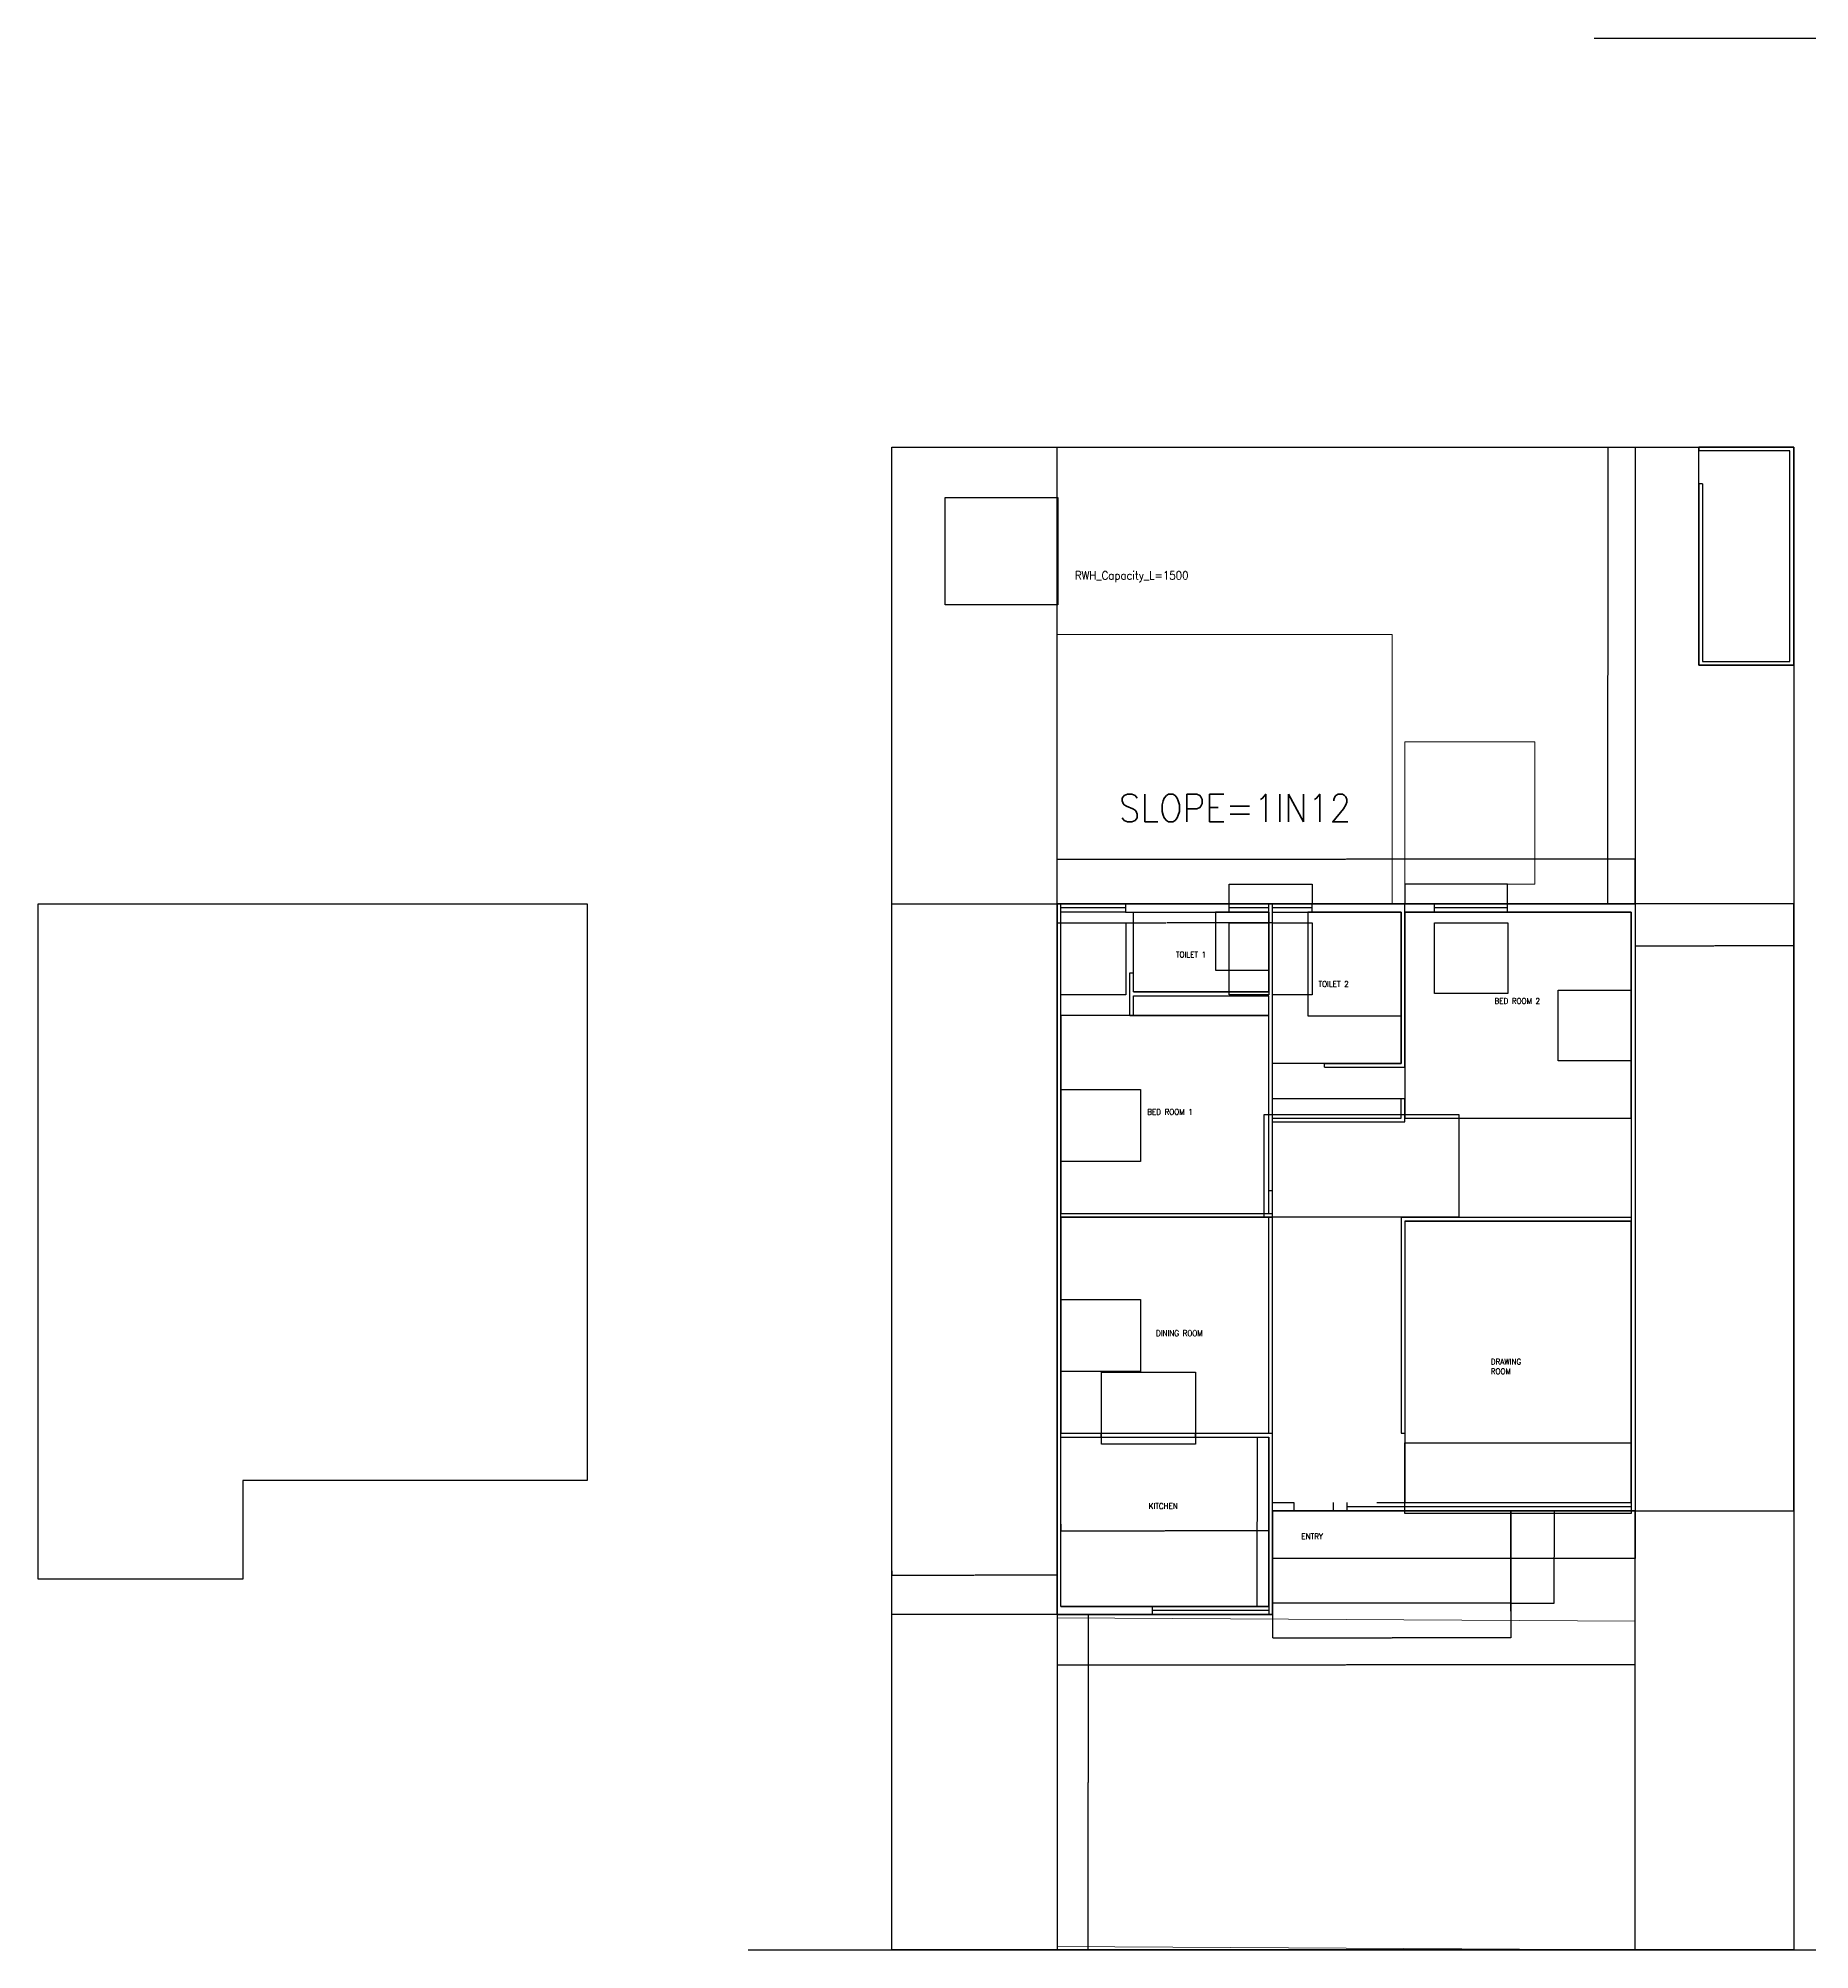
# Model space of a CAD drawing. Header units: feet. Extents: x -1257 to 5708, y 184 to 5555.
# Drawn here: x -1257 to 865, y 2833 to 5123 of the extents above; entities that cross this region are included whole.
import ezdxf

# ---------------------------------------------------------------- set-up
doc = ezdxf.new("R2010")
doc.units = ezdxf.units.FT
doc.header["$MEASUREMENT"] = 0
for name, color, linetype in [('ACCBLK_1', 7, 'Continuous'), ('BLK_1_FLR_0_CHAJJA', 7, 'Continuous'), ('BLK_1_FLR_0_COURTYARD_INNER', 7, 'Continuous'), ('BLK_1_FLR_0_LIGHT_VENTILATION', 7, 'Continuous'), ('BLK_1_FLR_0_VERANDAH', 7, 'Continuous')]:
    doc.layers.add(name, color=color, linetype=linetype)
for name, color, linetype, true_color, plot in [('BLK_1_COVERED_AREA', 140, 'Continuous', 0x00bfff, False), ('BLK_1_FLR_0_BLT_UP_AREA', 25, 'Continuous', 0x995f4c, False), ('BLK_1_FLR_0_BLT_UP_AREA_DEDUCT', 25, 'Continuous', 0x995f4c, False), ('BLK_1_FLR_0_CARPET_AREA', 25, 'Continuous', 0x995f4c, False), ('BLK_1_LVL_0_BLDG_FOOT_PRINT', 25, 'Continuous', 0x995f4c, False), ('BLK_1_LVL_0_SIDE_SETBACK2', 102, 'Continuous', 0x00cc33, False), ('PLOT_BOUNDARY', 70, 'Continuous', 0x7fff00, False)]:
    doc.layers.add(name, color=color, linetype=linetype, true_color=true_color, plot=plot)
doc.layers.add('BLK_1_DA_RAMP_1', color=7, linetype='Continuous', lineweight=0, plot=False)
for name, color, linetype, plot in [('BLK_1_FLR_0_BATH', 3, 'Continuous', False), ('BLK_1_FLR_0_REGULAR_ROOM', 1, 'Continuous', False), ('BLK_1_FLR_0_WATER_CLOSET', 2, 'Continuous', False), ('BLK_1_FLR_0_WC_BATH', 4, 'Continuous', False), ('BLK_1_FLR_1_KITCHEN', 4, 'Continuous', False), ('BLK_1_LVL_0_FRONT_SETBACK', 2, 'Continuous', False), ('BLK_1_LVL_0_REAR_SETBACK', 11, 'Continuous', False), ('BLK_1_LVL_0_SIDE_SETBACK1', 171, 'Continuous', False), ('RWH', 4, 'Continuous', False)]:
    doc.layers.add(name, color=color, linetype=linetype, plot=plot)
doc.layers.add('BLK_1_PLANTATION_GREENSTRIP', color=7, linetype='Continuous', lineweight=0)
doc.layers.add('OPEN_PARKING', color=7, linetype='Continuous', lineweight=0)
doc.styles.get("Standard").update_dxf_attribs({"font": 'standard'})
doc.dimstyles.get("Standard").update_dxf_attribs({"dimtxt": 0.18, "dimasz": 0.18, "dimexe": 0.18, "dimexo": 0.0625, "dimgap": 0.09, "dimtad": 0, "dimtih": 1, "dimtoh": 1, "dimdec": 1, "dimzin": 0, "dimdsep": 46, "dimlunit": 4, "dimtxsty": 'standard', "dimcen": 0.09, "dimadec": 0, "dimazin": 0, "dimtfac": 1, "dimtdec": 1, "dimtofl": 0, "dimtmove": 0, "dimatfit": 3, "dimfxl": 1, "dimtolj": 1, "dimtzin": 0, "dimarcsym": 0})

# ---------------------------------------------------------------- blocks, each defined once
blk = doc.blocks.new('*D74')
at = {"color": 0, "lineweight": -2, "transparency": 16777216}
for p, q in [((-36.4, 4085.8), (-36.4, 4062.9)), ((-36.2, 4063.1), (94.3, 4063.1)), ((221.4, 4063.1), (95.4, 4063.1)), ((221.6, 3358.8), (221.6, 4063.2))]:
    blk.add_line(p, q, dxfattribs=at)
at = {"color": 0, "transparency": 16777216}
for points in [[(-36.2, 4063.1), (-36.2, 4063), (-36.4, 4063.1)], [(221.4, 4063.1), (221.4, 4063), (221.6, 4063.1)]]:
    blk.add_solid(points, dxfattribs=at)
at = {"layer": 'Defpoints', "color": 0, "transparency": 16777216}
for p in [(-36.4, 4085.8), (221.6, 4063.1), (221.6, 3358.7)]:
    blk.add_point(p, dxfattribs=at)
at = {"color": 0, "transparency": 16777216, "insert": (94.9, 4063.1), "char_height": 0.18, "attachment_point": 5}
blk.add_mtext('\\A1;21\'-6"', dxfattribs=at)
blk = doc.blocks.new('*D81')
at = {"color": 0, "lineweight": -2, "transparency": 16777216}
for p, q in [((139.5, 3447.1), (203.4, 3447.1)), ((203.2, 3446.9), (203.2, 3345.8)), ((203.2, 3244.4), (203.2, 3345.4)), ((160, 3244.2), (203.4, 3244.2))]:
    blk.add_line(p, q, dxfattribs=at)
at = {"color": 0, "transparency": 16777216}
for points in [[(203.2, 3446.9), (203.3, 3446.9), (203.2, 3447.1)], [(203.2, 3244.4), (203.3, 3244.4), (203.2, 3244.2)]]:
    blk.add_solid(points, dxfattribs=at)
at = {"layer": 'Defpoints', "color": 0, "transparency": 16777216}
for p in [(139.4, 3447.1), (160, 3244.2), (203.2, 3244.2)]:
    blk.add_point(p, dxfattribs=at)
at = {"color": 0, "transparency": 16777216, "insert": (203.2, 3345.6), "char_height": 0.18, "attachment_point": 5}
blk.add_mtext('\\A1;16\'-11"', dxfattribs=at)
blk = doc.blocks.new('*D82')
at = {"color": 0, "lineweight": -2, "transparency": 16777216}
for p, q in [((217.1, 3348.9), (217.1, 3334.5)), ((-31.9, 3342.9), (-31.9, 3334.5)), ((-31.7, 3334.7), (92.1, 3334.7)), ((216.9, 3334.7), (93.1, 3334.7))]:
    blk.add_line(p, q, dxfattribs=at)
at = {"color": 0, "transparency": 16777216}
for points in [[(-31.7, 3334.7), (-31.7, 3334.7), (-31.9, 3334.7)], [(216.9, 3334.7), (216.9, 3334.7), (217.1, 3334.7)]]:
    blk.add_solid(points, dxfattribs=at)
at = {"layer": 'Defpoints', "color": 0, "transparency": 16777216}
for p in [(217.1, 3349), (-31.9, 3343), (-31.9, 3334.7)]:
    blk.add_point(p, dxfattribs=at)
at = {"color": 0, "transparency": 16777216, "insert": (92.6, 3334.7), "char_height": 0.18, "attachment_point": 5}
blk.add_mtext('\\A1;20\'-9"', dxfattribs=at)
blk = doc.blocks.new('*D84')
at = {"color": 0, "lineweight": -2, "transparency": 16777216}
for p, q in [((-36.4, 3234.3), (-36.4, 3174.1)), ((-36.2, 3174.3), (309.1, 3174.3)), ((655.6, 3174.3), (310.2, 3174.3)), ((655.7, 2833), (655.7, 3174.5))]:
    blk.add_line(p, q, dxfattribs=at)
at = {"color": 0, "transparency": 16777216}
for points in [[(-36.2, 3174.3), (-36.2, 3174.3), (-36.4, 3174.3)], [(655.6, 3174.3), (655.6, 3174.3), (655.7, 3174.3)]]:
    blk.add_solid(points, dxfattribs=at)
at = {"layer": 'Defpoints', "color": 0, "transparency": 16777216}
for p in [(-36.4, 3234.4), (655.7, 3174.3), (655.7, 2832.9)]:
    blk.add_point(p, dxfattribs=at)
at = {"color": 0, "transparency": 16777216, "insert": (309.7, 3174.3), "char_height": 0.18, "attachment_point": 5}
blk.add_mtext('\\A1;57\'-8"', dxfattribs=at)
blk = doc.blocks.new('*D86')
at = {"color": 0, "lineweight": -2, "transparency": 16777216}
for p, q in [((-36.4, 4085.9), (-36.4, 4139.5)), ((-36.2, 4139.3), (309.1, 4139.3)), ((655.6, 4139.3), (310.2, 4139.3)), ((655.7, 4085.9), (655.7, 4139.5))]:
    blk.add_line(p, q, dxfattribs=at)
at = {"color": 0, "transparency": 16777216}
for points in [[(-36.2, 4139.3), (-36.2, 4139.3), (-36.4, 4139.3)], [(655.6, 4139.3), (655.6, 4139.3), (655.7, 4139.3)]]:
    blk.add_solid(points, dxfattribs=at)
at = {"layer": 'Defpoints', "color": 0, "transparency": 16777216}
for p in [(655.7, 4139.3), (-36.4, 4085.8), (655.7, 4085.8)]:
    blk.add_point(p, dxfattribs=at)
at = {"color": 0, "transparency": 16777216, "insert": (309.7, 4139.3), "char_height": 0.18, "attachment_point": 5}
blk.add_mtext('\\A1;57\'-8"', dxfattribs=at)
blk = doc.blocks.new('*D153')
at = {"layer": 'BLK_1_FLR_0_VERANDAH', "color": 0, "lineweight": -2, "transparency": 16777216}
for p, q in [((221.6, 3247.9), (221.6, 3206.5)), ((507, 3247.9), (507, 3206.5)), ((221.8, 3206.7), (363.7, 3206.7)), ((506.8, 3206.7), (364.9, 3206.7))]:
    blk.add_line(p, q, dxfattribs=at)
at = {"layer": 'BLK_1_FLR_0_VERANDAH', "color": 0, "transparency": 16777216}
for points in [[(221.8, 3206.7), (221.8, 3206.7), (221.6, 3206.7)], [(506.8, 3206.7), (506.8, 3206.7), (507, 3206.7)]]:
    blk.add_solid(points, dxfattribs=at)
at = {"layer": 'Defpoints', "color": 0, "transparency": 16777216}
for p in [(221.6, 3248), (507, 3248), (507, 3206.7)]:
    blk.add_point(p, dxfattribs=at)
at = {"layer": 'BLK_1_FLR_0_VERANDAH', "color": 0, "transparency": 16777216, "insert": (364.3, 3206.7), "char_height": 0.18, "attachment_point": 5}
blk.add_mtext('\\A1;23\'-9{\\H1x;\\S1/2;}"', dxfattribs=at)
blk = doc.blocks.new('*D154')
at = {"layer": 'BLK_1_FLR_0_VERANDAH', "color": 0, "lineweight": -2, "transparency": 16777216}
for p, q in [((507, 3358.7), (559, 3358.7)), ((558.8, 3358.5), (558.8, 3303.5)), ((558.8, 3248.2), (558.8, 3303.2)), ((507, 3248), (559, 3248))]:
    blk.add_line(p, q, dxfattribs=at)
at = {"layer": 'BLK_1_FLR_0_VERANDAH', "color": 0, "transparency": 16777216}
for points in [[(558.8, 3358.5), (558.9, 3358.5), (558.8, 3358.7)], [(558.8, 3248.2), (558.9, 3248.2), (558.8, 3248)]]:
    blk.add_solid(points, dxfattribs=at)
at = {"layer": 'Defpoints', "color": 0, "transparency": 16777216}
for p in [(507, 3358.7), (558.8, 3358.7), (507, 3248)]:
    blk.add_point(p, dxfattribs=at)
at = {"layer": 'BLK_1_FLR_0_VERANDAH', "color": 0, "transparency": 16777216, "insert": (558.8, 3303.3), "char_height": 0.18, "attachment_point": 5}
blk.add_mtext('\\A1;9\'-3"', dxfattribs=at)
blk = doc.blocks.new('*D157')
at = {"layer": 'BLK_1_LVL_0_REAR_SETBACK', "color": 0, "lineweight": -2, "transparency": 16777216}
for p, q in [((623.2, 4632.9), (623.1, 4632.9)), ((623.3, 4632.8), (623.3, 4359.6)), ((623.3, 4086), (623.3, 4359.2)), ((623.4, 4085.8), (623.5, 4085.8))]:
    blk.add_line(p, q, dxfattribs=at)
at = {"layer": 'BLK_1_LVL_0_REAR_SETBACK', "color": 0, "transparency": 16777216}
for points in [[(623.3, 4632.8), (623.3, 4632.8), (623.3, 4632.9)], [(623.3, 4086), (623.3, 4086), (623.3, 4085.8)]]:
    blk.add_solid(points, dxfattribs=at)
at = {"layer": 'Defpoints', "color": 0, "transparency": 16777216}
for p in [(623.3, 4632.9), (623.3, 4632.9), (623.3, 4085.8)]:
    blk.add_point(p, dxfattribs=at)
at = {"layer": 'BLK_1_LVL_0_REAR_SETBACK', "color": 0, "transparency": 16777216, "insert": (623.3, 4359.4), "char_height": 0.18, "attachment_point": 5}
blk.add_mtext('\\A1;45\'-7"', dxfattribs=at)
blk = doc.blocks.new('*D158')
at = {"layer": 'BLK_1_LVL_0_SIDE_SETBACK2', "color": 0, "lineweight": -2, "transparency": 16777216}
for p, q in [((655.7, 4036), (655.7, 4035.4)), ((655.9, 4035.5), (750.2, 4035.5)), ((845.6, 4035.5), (751.3, 4035.5)), ((845.7, 4036), (845.7, 4035.4))]:
    blk.add_line(p, q, dxfattribs=at)
at = {"layer": 'BLK_1_LVL_0_SIDE_SETBACK2', "color": 0, "transparency": 16777216}
for points in [[(655.9, 4035.6), (655.9, 4035.5), (655.7, 4035.5)], [(845.6, 4035.6), (845.6, 4035.5), (845.7, 4035.5)]]:
    blk.add_solid(points, dxfattribs=at)
at = {"layer": 'Defpoints', "color": 0, "transparency": 16777216}
for p in [(655.7, 4036), (845.7, 4036), (845.7, 4035.5)]:
    blk.add_point(p, dxfattribs=at)
at = {"layer": 'BLK_1_LVL_0_SIDE_SETBACK2', "color": 0, "transparency": 16777216, "insert": (750.7, 4035.5), "char_height": 0.18, "attachment_point": 5}
blk.add_mtext('\\A1;15\'-10"', dxfattribs=at)
blk = doc.blocks.new('*D159')
at = {"layer": 'BLK_1_LVL_0_FRONT_SETBACK', "color": 0, "lineweight": -2, "transparency": 16777216}
for p, q in [((-36.3, 3234.4), (0.9, 3234.4)), ((0.7, 3234.2), (0.7, 3034)), ((0.7, 2833.1), (0.7, 3033.4)), ((-36.3, 2832.9), (0.9, 2832.9))]:
    blk.add_line(p, q, dxfattribs=at)
at = {"layer": 'BLK_1_LVL_0_FRONT_SETBACK', "color": 0, "transparency": 16777216}
for points in [[(0.7, 3234.2), (0.8, 3234.2), (0.7, 3234.4)], [(0.7, 2833.1), (0.8, 2833.1), (0.7, 2832.9)]]:
    blk.add_solid(points, dxfattribs=at)
at = {"layer": 'Defpoints', "color": 0, "transparency": 16777216}
for p in [(-36.4, 3234.4), (-36.4, 2832.9), (0.7, 2832.9)]:
    blk.add_point(p, dxfattribs=at)
at = {"layer": 'BLK_1_LVL_0_FRONT_SETBACK', "color": 0, "transparency": 16777216, "insert": (0.7, 3033.7), "char_height": 0.18, "attachment_point": 5}
blk.add_mtext('\\A1;33\'-5{\\H1x;\\S1/2;}"', dxfattribs=at)
blk = doc.blocks.new('*D160')
at = {"layer": 'BLK_1_LVL_0_SIDE_SETBACK1', "color": 0, "lineweight": -2, "transparency": 16777216}
for p, q in [((-234.2, 3286.7), (-234.2, 3281.4)), ((-234, 3281.6), (-135.8, 3281.6)), ((-36.6, 3281.6), (-134.8, 3281.6)), ((-36.4, 3286.7), (-36.4, 3281.4))]:
    blk.add_line(p, q, dxfattribs=at)
at = {"layer": 'BLK_1_LVL_0_SIDE_SETBACK1', "color": 0, "transparency": 16777216}
for points in [[(-234, 3281.6), (-234, 3281.6), (-234.2, 3281.6)], [(-36.6, 3281.6), (-36.6, 3281.6), (-36.4, 3281.6)]]:
    blk.add_solid(points, dxfattribs=at)
at = {"layer": 'Defpoints', "color": 0, "transparency": 16777216}
for p in [(-234.2, 3286.8), (-234.2, 3281.6), (-36.4, 3286.8)]:
    blk.add_point(p, dxfattribs=at)
at = {"layer": 'BLK_1_LVL_0_SIDE_SETBACK1', "color": 0, "transparency": 16777216, "insert": (-135.3, 3281.6), "char_height": 0.18, "attachment_point": 5}
blk.add_mtext('\\A1;16\'-6"', dxfattribs=at)

msp = doc.modelspace()

# ---------------------------------------------------------------- linework, layer by layer
for p, q in [((606.71, 5122.79), (4385.93, 5122.79)), ((736.49, 4628.41), (731.96, 4628.41)), ((736.49, 4589.04), (731.96, 4589.04)), ((-36.41, 4085.83), (-31.88, 4085.83)), ((-31.88, 3244.23), (-31.88, 4085.83)), ((45.52, 4085.83), (-31.88, 4085.83)), ((45.52, 4080.91), (-31.88, 4080.91)), ((45.52, 4075.99), (-31.88, 4075.99)), ((45.52, 4085.83), (45.52, 4075.99)), ((45.52, 4085.83), (380.16, 4085.83)), ((45.52, 4075.99), (217.07, 4075.99)), ((169.82, 4075.99), (169.82, 4085.83)), ((217.07, 4080.91), (169.82, 4080.91)), ((217.07, 4075.99), (217.07, 4085.83)), ((217.07, 3980.3), (217.07, 4075.99)), ((221.6, 4075.99), (221.6, 4085.83)), ((268.84, 4080.91), (221.6, 4080.91)), ((221.6, 3829.05), (221.6, 4075.99)), ((221.6, 4075.99), (375.63, 4075.99)), ((268.84, 4075.99), (268.84, 4085.83)), ((375.63, 3894.61), (375.63, 4075.99)), ((380.16, 4075.99), (380.16, 4085.83)), ((380.16, 4085.83), (655.75, 4085.83)), ((380.16, 4075.99), (651.22, 4075.99)), ((380.16, 3890.08), (380.16, 4075.99)), ((380.16, 4075.99), (651.22, 4075.99)), ((415.59, 4075.99), (415.59, 4085.83)), ((502.88, 4080.91), (415.59, 4080.91)), ((502.88, 4075.99), (502.88, 4085.83)), ((651.22, 4075.99), (651.22, 3368.57)), ((50.52, 3952.15), (50.52, 4003.03)), ((50.52, 4003.03), (55.05, 4003.03)), ((55.05, 3980.3), (55.05, 4003.03)), ((55.05, 3980.3), (217.07, 3980.3)), ((55.05, 3975.78), (217.07, 3975.78)), ((55.05, 3975.78), (217.07, 3975.78)), ((55.05, 3952.15), (55.05, 3975.78)), ((217.07, 3742.28), (217.07, 3975.78)), ((50.52, 3952.15), (217.07, 3952.15)), ((283.69, 3894.61), (375.63, 3894.61)), ((283.69, 3890.08), (283.69, 3894.61)), ((283.69, 3890.08), (380.16, 3890.08)), ((221.6, 3852.68), (380.16, 3852.68)), ((375.63, 3829.05), (375.63, 3852.68)), ((380.16, 3824.53), (380.16, 3852.68)), ((221.6, 3829.05), (375.63, 3829.05)), ((221.6, 3824.53), (380.16, 3824.53)), ((221.6, 3742.28), (221.6, 3824.53)), ((217.07, 3742.28), (221.6, 3742.28)), ((-31.88, 3714.98), (221.6, 3714.98)), ((-31.88, 3710.45), (221.6, 3710.45)), ((221.6, 3710.45), (221.6, 3714.98)), ((375.63, 3710.45), (651.22, 3710.45)), ((375.63, 3710.45), (375.63, 3451.59)), ((380.16, 3705.92), (380.16, 3451.59)), ((380.16, 3705.92), (651.22, 3705.92)), ((-31.88, 3451.59), (16.54, 3451.59)), ((-31.88, 3447.06), (16.54, 3447.06)), ((16.54, 3447.06), (16.54, 3451.59)), ((129.27, 3447.06), (129.27, 3451.59)), ((129.27, 3451.59), (221.6, 3451.59)), ((129.27, 3447.06), (217.07, 3447.06)), ((217.07, 3244.23), (217.07, 3447.06)), ((221.6, 3368.57), (221.6, 3451.59)), ((375.63, 3451.59), (380.16, 3451.59)), ((221.6, 3368.57), (247.03, 3368.57)), ((247.03, 3368.57), (247.03, 3358.72)), ((294.28, 3368.57), (294.28, 3358.72)), ((310.61, 3368.57), (310.61, 3358.72)), ((346.39, 3368.57), (651.22, 3368.57)), ((651.22, 3368.57), (651.22, 3358.72)), ((221.6, 3234.39), (221.6, 3358.72)), ((221.6, 3358.72), (247.03, 3358.72)), ((651.22, 3363.65), (310.61, 3363.65)), ((346.39, 3358.72), (655.75, 3358.72)), ((506.98, 3238.67), (506.98, 3358.72)), ((-36.41, 3234.39), (221.6, 3234.39)), ((-31.88, 3244.23), (217.07, 3244.23)), ((77.4, 3244.23), (77.4, 3234.39)), ((217.07, 3239.31), (77.4, 3239.31)), ((217.07, 3244.23), (217.07, 3234.39)), ((-406.37, 2832.93), (1018.18, 2832.93))]:
    msp.add_line(p, q)
for points in [[(731.96, 4589.04), (731.96, 4371.8), (845.74, 4371.8), (845.74, 4632.93), (731.96, 4632.93), (731.96, 4628.41)], [(736.49, 4589.04), (736.49, 4376.33), (841.21, 4376.33), (841.21, 4628.41), (736.49, 4628.41)]]:
    msp.add_lwpolyline(points)
at = {"layer": 'ACCBLK_1', "color": 7}
msp.add_lwpolyline([(845.74, 4632.93), (845.74, 4371.8), (731.96, 4371.8), (731.96, 4632.93), (845.74, 4632.93)], dxfattribs=at)
at = {"layer": 'BLK_1_COVERED_AREA'}
msp.add_lwpolyline([(-36.41, 4085.83), (655.75, 4085.83), (655.75, 3358.72), (506.98, 3358.72), (506.98, 3301.64), (221.6, 3301.64), (221.6, 3234.39), (-36.41, 3234.39), (-36.41, 3686.85)], close=True, dxfattribs=at)
at = {"layer": 'BLK_1_DA_RAMP_1'}
msp.add_lwpolyline([(380.16, 4109.45), (535.77, 4109.45), (535.77, 4279.88), (380.16, 4279.88)], close=True, dxfattribs=at)
at = {"layer": 'BLK_1_FLR_0_BATH', "color": 3}
msp.add_lwpolyline([(375.63, 4075.99), (263.82, 4075.99), (263.82, 3951.73), (375.63, 3951.73)], close=True, dxfattribs=at)
at = {"layer": 'BLK_1_FLR_0_BLT_UP_AREA', "color": 25, "true_color": 0x995f4c}
msp.add_lwpolyline([(-36.41, 4085.83), (655.75, 4085.83), (655.75, 3358.72), (221.6, 3358.72), (221.6, 3234.39), (-36.41, 3234.39), (-36.41, 4085.83)], close=True, dxfattribs=at)
at = {"layer": 'BLK_1_FLR_0_BLT_UP_AREA_DEDUCT', "color": 25, "true_color": 0x995f4c}
msp.add_lwpolyline([(444.57, 3833.53), (444.57, 3710.45), (211.49, 3710.45), (211.49, 3833.53), (444.57, 3833.53)], dxfattribs=at)
at = {"layer": 'BLK_1_FLR_0_CARPET_AREA', "color": 25, "true_color": 0x995f4c}
msp.add_lwpolyline([(-1256.56, 4085.83), (-599.01, 4085.83), (-599.01, 3395.08), (-1011.46, 3395.08), (-1011.46, 3276.96), (-1256.56, 3276.96), (-1256.56, 4085.83)], close=True, dxfattribs=at)
at = {"layer": 'BLK_1_FLR_0_CHAJJA'}
for points in [[(268.84, 4085.83), (169.82, 4085.83), (169.82, 4109.45), (268.84, 4109.45)], [(380.16, 4085.83), (502.88, 4085.83), (502.88, 4109.45), (380.16, 4109.45)]]:
    msp.add_lwpolyline(points, close=True, dxfattribs=at)
at = {"layer": 'BLK_1_FLR_0_COURTYARD_INNER'}
msp.add_lwpolyline([(211.49, 3833.53), (444.57, 3833.53), (444.57, 3710.45), (211.49, 3710.45)], close=True, dxfattribs=at)
at = {"layer": 'BLK_1_FLR_0_LIGHT_VENTILATION', "color": 114, "true_color": 0x139b48}
for points in [[(-31.88, 4063.06), (45.79, 4063.06), (45.79, 3976.95), (-31.88, 3976.95)], [(169.74, 4063.06), (217.07, 4063.06), (217.07, 3976.95), (169.74, 3976.95)], [(221.6, 4063.06), (268.84, 4063.06), (268.84, 3976.95), (221.6, 3976.95)], [(415.59, 4063.06), (503.16, 4063.06), (503.16, 3978.49), (415.59, 3978.49)], [(563.65, 3982.39), (651.22, 3982.39), (651.22, 3897.83), (563.65, 3897.83)], [(-31.88, 3863.32), (63.44, 3863.32), (63.44, 3777.22), (-31.88, 3777.22)], [(-31.88, 3611.89), (63.44, 3611.89), (63.44, 3525.78), (-31.88, 3525.78)], [(16.91, 3524.77), (129.27, 3524.77), (129.27, 3438.66), (16.91, 3438.66)], [(380.16, 3440.2), (651.22, 3440.2), (651.22, 3355.64), (380.16, 3355.64)]]:
    msp.add_lwpolyline(points, close=True, dxfattribs=at)
at = {"layer": 'BLK_1_FLR_0_REGULAR_ROOM'}
for points in [[(651.22, 4075.99), (380.16, 4075.99), (380.16, 3829.05), (651.22, 3829.05), (651.22, 4075.99)], [(217.07, 3710.45), (-31.88, 3710.45), (-31.88, 3451.59), (217.07, 3451.59)], [(651.22, 3705.92), (380.16, 3705.92), (380.16, 3368.57), (651.22, 3368.57), (651.22, 3705.92)]]:
    msp.add_lwpolyline(points, close=True, dxfattribs=at)
at = {"layer": 'BLK_1_FLR_0_REGULAR_ROOM', "color": 1}
msp.add_lwpolyline([(217.07, 3952.15), (-31.88, 3952.15), (-31.88, 3714.98), (217.07, 3714.98)], close=True, dxfattribs=at)
at = {"layer": 'BLK_1_FLR_0_VERANDAH'}
msp.add_lwpolyline([(221.6, 3358.72), (506.98, 3358.72), (506.98, 3247.97), (221.6, 3247.97)], close=True, dxfattribs=at)
at = {"layer": 'BLK_1_FLR_0_WATER_CLOSET', "color": 3}
msp.add_lwpolyline([(217.07, 4075.99), (153.34, 4075.99), (153.34, 4006.31), (217.07, 4006.31)], close=True, dxfattribs=at)
at = {"layer": 'BLK_1_FLR_0_WC_BATH', "color": 3}
for points in [[(55.05, 3980.3), (55.05, 4075.99), (217.07, 4075.99), (217.07, 3980.3), (55.05, 3980.3)], [(375.63, 3894.61), (221.6, 3894.61), (221.6, 4075.99), (375.63, 4075.99), (375.63, 3894.61)]]:
    msp.add_lwpolyline(points, close=True, dxfattribs=at)
at = {"layer": 'BLK_1_FLR_1_KITCHEN', "color": 1}
msp.add_lwpolyline([(-31.88, 3447.06), (217.07, 3447.06), (217.07, 3244.23), (-31.88, 3244.23)], close=True, dxfattribs=at)
at = {"layer": 'BLK_1_LVL_0_BLDG_FOOT_PRINT', "color": 1}
msp.add_lwpolyline([(-36.41, 4085.83), (655.75, 4085.83), (655.75, 3358.72), (655.75, 3301.64), (221.6, 3301.64), (221.6, 3234.39), (-36.41, 3234.39), (-36.41, 4085.83)], close=True, dxfattribs=at)
at = {"layer": 'BLK_1_LVL_0_FRONT_SETBACK', "color": 2}
msp.add_lwpolyline([(655.75, 3358.72), (221.6, 3358.72), (221.6, 3234.39), (-36.41, 3234.39), (-36.41, 2832.93), (655.75, 2832.93), (655.75, 3058.49)], close=True, dxfattribs=at)
at = {"layer": 'BLK_1_LVL_0_REAR_SETBACK', "color": 11}
msp.add_lwpolyline([(655.75, 4085.83), (-36.41, 4085.83), (-36.41, 4632.93), (655.75, 4632.93)], close=True, dxfattribs=at)
at = {"layer": 'BLK_1_LVL_0_SIDE_SETBACK1', "color": 171}
msp.add_lwpolyline([(-36.41, 4085.83), (-36.41, 3234.39), (-234.18, 3234.39), (-234.18, 4085.83), (-36.41, 4085.83)], close=True, dxfattribs=at)
at = {"layer": 'BLK_1_LVL_0_SIDE_SETBACK2', "color": 102}
msp.add_lwpolyline([(845.74, 4085.83), (655.75, 4085.83), (655.75, 3358.72), (845.74, 3358.72), (845.74, 4085.83)], close=True, dxfattribs=at)
at = {"layer": 'BLK_1_PLANTATION_GREENSTRIP'}
msp.add_lwpolyline([(-36.41, 4085.83), (364.91, 4085.83), (364.91, 4408.43), (-36.41, 4408.43)], close=True, dxfattribs=at)
at = {"layer": 'OPEN_PARKING'}
msp.add_lwpolyline([(655.75, 3226.63), (655.75, 2832.93), (-36.41, 2836.81), (-36.41, 3230.51), (655.75, 3226.63)], dxfattribs=at)
at = {"layer": 'PLOT_BOUNDARY', "color": 70, "true_color": 0x7fff00}
msp.add_lwpolyline([(845.74, 2832.93), (-234.18, 2832.93), (-234.18, 4632.93), (845.74, 4632.93)], close=True, dxfattribs=at)
at = {"layer": 'RWH'}
msp.add_lwpolyline([(-35.63, 4443.88), (-170.29, 4443.88), (-170.29, 4572.71), (-35.63, 4572.71), (-35.63, 4443.88)], dxfattribs=at)

# ---------------------------------------------------------------- texts
at = {"attachment_point": 1}
for s, insert, char_height, width in [('TOILET 1', (105.88, 4028.57), 6.912, 56.4518), ('TOILET 2', (276.6, 3993.27), 6.912, 56.4518), ('BED ROOM 2', (487.38, 3972.93), 6.912, 56.4518), ('BED ROOM 1', (71.48, 3840.09), 6.912, 56.4518), ('DINING ROOM', (82.06, 3575), 6.9125, 127.8047), ('DRAWING ROOM', (482.96, 3540.82), 6.9125, 56.4518), ('KITCHEN', (73.31, 3367.88), 6.912, 56.4518), ('ENTRY', (256.08, 3331.55), 6.912, 56.4518)]:
    msp.add_mtext(s, dxfattribs=dict(at, insert=insert, char_height=char_height, width=width))
at = {"layer": 'BLK_1_DA_RAMP_1', "insert": (37.62, 4217.14), "char_height": 33.1197, "attachment_point": 1}
msp.add_mtext_dynamic_manual_height_columns('SLOPE=1IN12', width=453.7917, gutter_width=165.6, heights=[0], dxfattribs=at)
at = {"layer": 'RWH', "insert": (-15.06, 4484.19), "char_height": 9.8425, "attachment_point": 1}
msp.add_mtext_dynamic_manual_height_columns('RWH_Capacity_L=1500', width=51.2851, gutter_width=49.21, heights=[0], dxfattribs=at)

# ---------------------------------------------------------------- dimensions: what is measured, and where the dimension line sits
for base, p1, p2, picture, middle in [((655.75, 4139.32), (-36.41, 4085.83), (655.75, 4085.83), '*D86', (309.67, 4139.32)), ((-31.8796, 3334.6856), (217.0678, 3348.9576), (-31.8796, 3342.9968), '*D82', (92.5941, 3334.6856)), ((655.75, 3174.32), (-36.41, 3234.39), (655.75, 2832.93), '*D84', (309.67, 3174.32))]:
    dim = msp.add_linear_dim(base=base, p1=p1, p2=p2, dimstyle='Standard')
    dim.commit()
    dim.dimension.update_dxf_attribs({"geometry": picture, "text_midpoint": middle})
dim = msp.add_linear_dim(base=(221.6, 4063.06), p1=(-36.41, 4085.83), p2=(221.6, 3358.72), dimstyle='Standard')
dim.commit()
dim.dimension.update_dxf_attribs({"geometry": '*D74', "text_midpoint": (94.85, 4063.06), "dimtype": 160})
dim = msp.add_linear_dim(base=(203.24, 3244.23), p1=(139.41, 3447.06), p2=(159.96, 3244.23), angle=90, dimstyle='Standard')
dim.commit()
dim.dimension.update_dxf_attribs({"geometry": '*D81', "text_midpoint": (203.24, 3345.65)})
at = {"layer": 'BLK_1_FLR_0_VERANDAH'}
dim = msp.add_linear_dim(base=(558.8414, 3358.7248), p1=(506.9809, 3247.9735), p2=(506.9809, 3358.7248), angle=90, dimstyle='Standard', dxfattribs=at)
dim.commit()
dim.dimension.update_dxf_attribs({"geometry": '*D154', "text_midpoint": (558.8414, 3303.3491)})
dim = msp.add_linear_dim(base=(506.98, 3206.71), p1=(221.6, 3247.97), p2=(506.98, 3247.97), dimstyle='Standard', dxfattribs=at)
dim.commit()
dim.dimension.update_dxf_attribs({"geometry": '*D153', "text_midpoint": (364.29, 3206.71)})
at = {"layer": 'BLK_1_LVL_0_FRONT_SETBACK', "color": 2}
dim = msp.add_linear_dim(base=(0.75, 2832.93), p1=(-36.41, 3234.39), p2=(-36.41, 2832.93), angle=90, dimstyle='Standard', dxfattribs=at)
dim.commit()
dim.dimension.update_dxf_attribs({"geometry": '*D159', "text_midpoint": (0.75, 3033.66)})
at = {"layer": 'BLK_1_LVL_0_REAR_SETBACK', "color": 2}
dim = msp.add_linear_dim(base=(623.3, 4632.93), p1=(623.3, 4085.83), p2=(623.3, 4632.93), angle=90, dimstyle='Standard', dxfattribs=at)
dim.commit()
dim.dimension.update_dxf_attribs({"geometry": '*D157', "text_midpoint": (623.3, 4359.38)})
at = {"layer": 'BLK_1_LVL_0_SIDE_SETBACK1', "color": 2}
dim = msp.add_linear_dim(base=(-234.18, 3281.59), p1=(-36.41, 3286.8), p2=(-234.18, 3286.8), dimstyle='Standard', dxfattribs=at)
dim.commit()
dim.dimension.update_dxf_attribs({"geometry": '*D160', "text_midpoint": (-135.3, 3281.59)})
at = {"layer": 'BLK_1_LVL_0_SIDE_SETBACK2', "color": 2}
dim = msp.add_linear_dim(base=(845.74, 4035.53), p1=(655.75, 4036.04), p2=(845.74, 4036.04), dimstyle='Standard', dxfattribs=at)
dim.commit()
dim.dimension.update_dxf_attribs({"geometry": '*D158', "text_midpoint": (750.74, 4035.53)})

doc.saveas('drawing.dxf')
